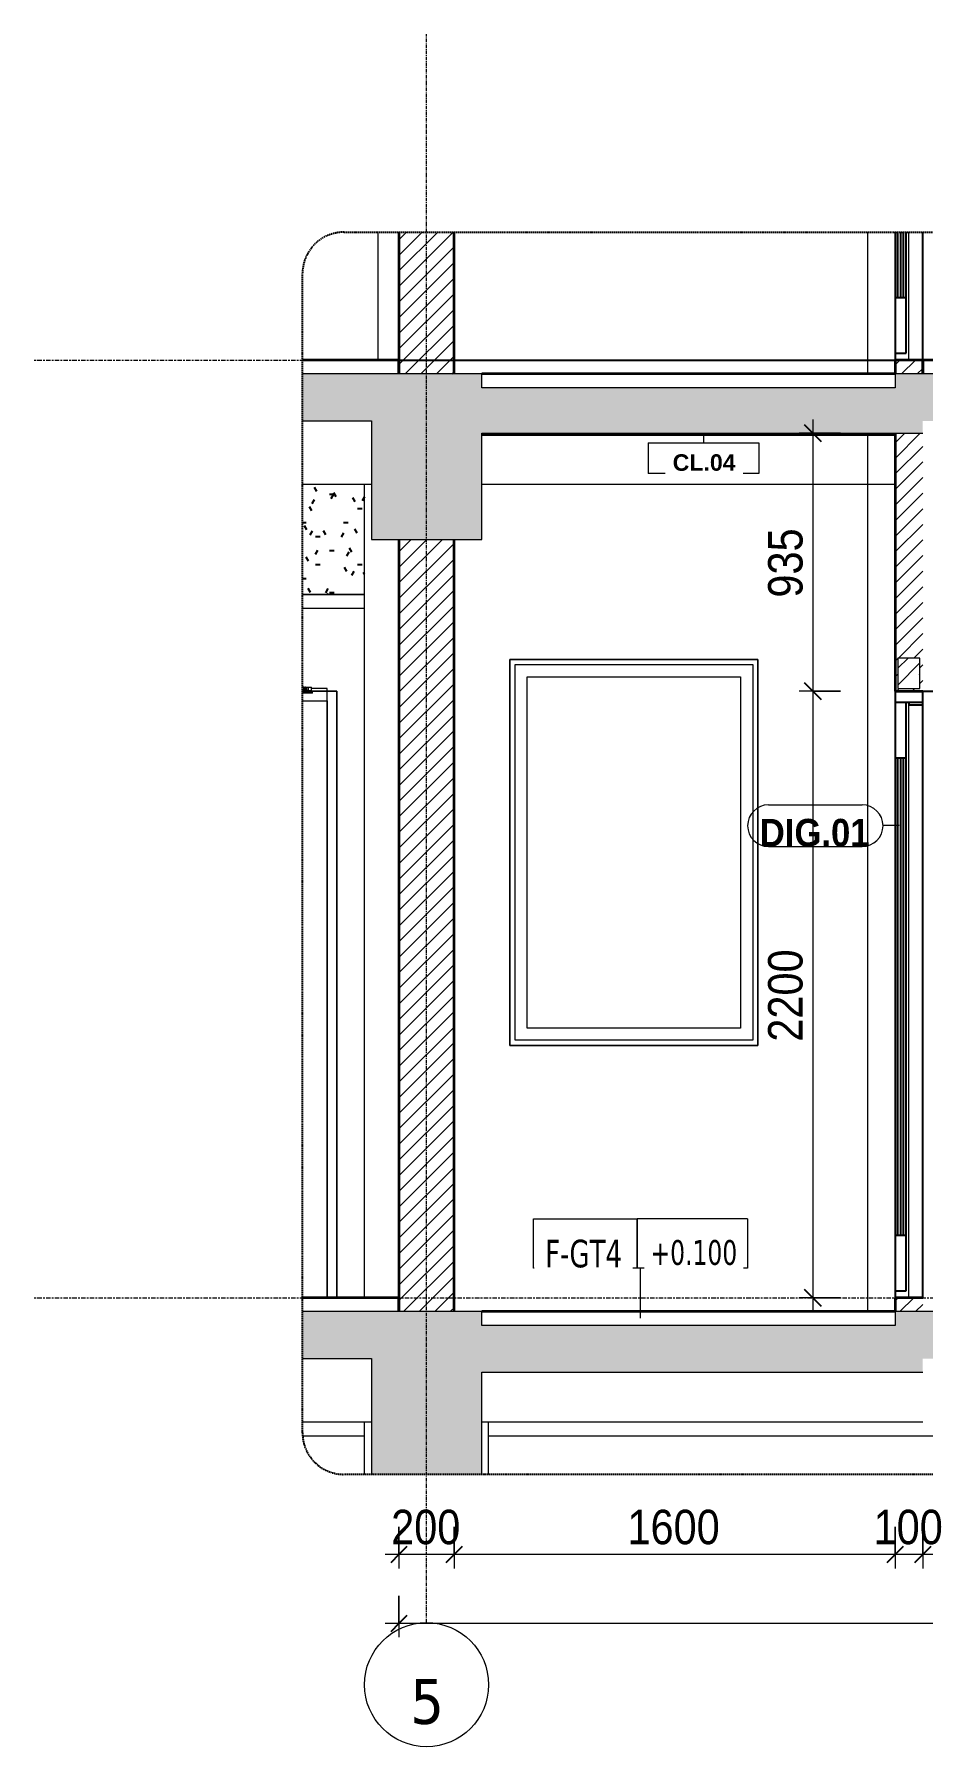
# Model space of a CAD drawing. Header units: millimetres. Extents: x 50254 to 245170, y 481 to 78637.
# Drawn here: x 118203 to 121426, y 572 to 6782 of the extents above; entities that cross this region are included whole.
import ezdxf

# ---------------------------------------------------------------- set-up
doc = ezdxf.new("R2010")
doc.units = ezdxf.units.MM
for name, pattern in [('Centre', [31.75, 6.35, -4.7625, 15.875, -4.7625]), ('Grid Line', [22.225, 12.7, -3.175, 3.175, -3.175]), ('Hidden', [7.14375, 4.7625, -2.38125]), ('IMPORT-CENTER _2_', [40.64, 25.4, -5.08, 5.08, -5.08])]:
    doc.linetypes.add(name, pattern=pattern)
for name, color, linetype, lineweight in [('0-4', 90, 'Continuous', 5), ('A-ANNO-DIMS', 211, 'Continuous', 9), ('A-ANNO-DIMS-50', 211, 'Continuous', 9), ('A-CLNG', 13, 'Continuous', 18), ('A-CLNG-1', 250, 'Continuous', 35), ('A-CLNG-2', 7, 'Continuous', 18), ('A-CLNG-IDEN', 151, 'Continuous', 9), ('A-CLNG-PATT-4', 31, 'Continuous', 25), ('A-DETL-GENF', 92, 'Continuous', 18), ('A-DETL-GENF-4', 92, 'Hidden', 25), ('A-DETL-GENF-5', 9, 'Continuous', 18), ('A-DETL-THIN', 151, 'Continuous', 18), ('A-DOOR', 31, 'Continuous', 18), ('A-DOOR-1', 7, 'Continuous', 18), ('A-DOOR-3', 50, 'Continuous', 25), ('A-DOOR-FRAM-1', 31, 'Continuous', 18), ('A-DOOR-IDEN', 31, 'Continuous', 9), ('A-FLOR-FNSH-1', 250, 'Continuous', 35), ('A-FLOR-IDEN', 11, 'Continuous', 9), ('A-FLOR-LEVL-2', 51, 'Centre', 9), ('A-FLOR-PATT-1', 253, 'Continuous', 18), ('A-GLAZ', 151, 'Continuous', 18), ('A-GLAZ-4', 7, 'Continuous', 18), ('A-WALL', 113, 'Continuous', 18), ('A-WALL-4', 250, 'Continuous', 35), ('A-WALL-5', 7, 'Continuous', 18), ('A-WALL-PATT-1', 9, 'Continuous', 18), ('A-WALL-PATT-2', 111, 'Continuous', 18), ('G-IMPT', 8, 'Continuous', 18), ('G-IMPT-4', 8, 'IMPORT-CENTER _2_', 18), ('M-EQPM', 50, 'Continuous', 18), ('M-EQPM-2', 50, 'Continuous', 25), ('S-BEAM-1', 7, 'Continuous', 18), ('S-COLS-8', 7, 'Continuous', 18), ('S-GRID-1', 1, 'Grid Line', 9), ('S-GRID-IDEN', 1, 'Continuous', 9)]:
    doc.layers.add(name, color=color, linetype=linetype, lineweight=lineweight)
doc.styles.add('Arial_B_1', font='arialbd.ttf', dxfattribs={"width": 0.9, "height": 100})
doc.styles.add('Arial_B_3', font='arialbd.ttf', dxfattribs={"height": 60})
doc.styles.add('Tahoma', font='tahoma.ttf', dxfattribs={"width": 0.8, "height": 100})
doc.styles.add('Tahoma_1', font='tahoma.ttf', dxfattribs={"width": 0.8, "height": 90})
doc.styles.add('Tahoma_B', font='tahomabd.ttf', dxfattribs={"height": 162.5})
doc.styles.add('UTM Avo', font='', dxfattribs={"width": 0.9, "height": 125})
doc.styles.get('UTM Avo').set_extended_font_data('UTM Avo')
doc.dimstyles.new('1_Dim_chi_tiet_2_5', dxfattribs={"dimscale": 304.8, "dimtxt": 124.912619, "dimasz": 0.19685, "dimexe": 0.164042, "dimexo": 0.0625, "dimgap": 0.016404, "dimtad": 1, "dimdec": 0, "dimrnd": 5, "dimzin": 0, "dimdsep": 46, "dimtxsty": 'UTM Avo', "dimblk1": 'OBLIQUE', "dimblk2": 'OBLIQUE', "dimsah": 1, "dimcen": 0.09, "dimdle": 0.164042, "dimazin": 0, "dimtfac": 1, "dimtdec": 4, "dimtix": 1, "dimtmove": 0, "dimatfit": 3, "dimfxl": 0.328084, "dimfxlon": 1, "dimtvp": 1, "dimtolj": 1, "dimtzin": 0, "dimarcsym": 2})
pattern_1 = [(50, (58313.93, 15375), (364.368, -31.878), [38.1, -419.1]), (355, (58313.93, 15375), (-70.486, 382.113), [30.48, -335.28]), (100.451, (58344.3, 15372.34), (293.885, 350.233), [32.38, -356.18]), (46.184, (58313.93, 15476.6), (542.158, -84.086), [57.15, -628.65]), (96.636, (58359.1, 15469.6), (474.805, 494.855), [48.57, -534.27]), (351.184, (58313.93, 15476.6), (474.81, 494.85), [45.72, -502.92]), (21, (58364.73, 15451.2), (303.2285, -204.5305), [38.1, -419.1]), (326, (58364.73, 15451.2), (123.604, 368.376), [30.48, -335.28]), (71.451, (58390, 15434.16), (426.834, 163.843), [32.38, -356.18]), (37.5, (58313.93, 15375), (6.1766, 169.1102), [3.353, -327.863, 3.353, -337.007, -336.55]), (37.5, (58313.93, 15375), (6.1766, 169.1102), [-671.576, 3.353, -333.197]), (7.5, (58313.93, 15375), (133.639, 200.3615), [3.353, -190.703, 3.353, -320.243, -128.27]), (7.5, (58313.93, 15375), (133.639, 200.3615), [-517.652, 3.353, -124.917]), (327.5, (58200.65, 15375), (271.1818, -11.4584), [3.353, -123.647, 3.353, -392.887, -525.78]), (327.5, (58200.65, 15375), (271.1818, -11.4584), [-523.24, 3.353, -522.427]), (317.5, (58149.85, 15375), (296.2585, 50.853), [3.353, -161.747, 3.353, -259.791, -373.38]), (317.5, (58149.85, 15375), (296.2585, 50.853), [-428.244, 3.353, -370.027]), (45, (58313.93, 15375), (-125.7236, 125.7236), []), (45, (58313.93, 15565.5), (-125.7236, 125.7236), [])]
pattern_2 = [(45, (58313.932, 15375), (-28.28427, 28.28427), [])]
pattern_3 = [(45, (125187.302, 15375), (-28.28427, 28.28427), [])]
pattern_4 = [(50, (125187.3, 15375), (364.368, -31.878), [38.1, -419.1]), (355, (125187.3, 15375), (-70.486, 382.113), [30.48, -335.28]), (100.451, (125217.67, 15372.34), (293.885, 350.233), [32.38, -356.18]), (46.184, (125187.3, 15476.6), (542.158, -84.086), [57.15, -628.65]), (96.636, (125232.5, 15469.6), (474.805, 494.855), [48.57, -534.27]), (351.184, (125187.3, 15476.6), (474.81, 494.85), [45.72, -502.92]), (21, (125238.1, 15451.2), (303.2285, -204.5305), [38.1, -419.1]), (326, (125238.1, 15451.2), (123.604, 368.376), [30.48, -335.28]), (71.451, (125263.37, 15434.16), (426.834, 163.843), [32.38, -356.18]), (37.5, (125187.3, 15375), (6.1766, 169.1102), [3.353, -327.863, 3.353, -337.007, -336.55]), (37.5, (125187.3, 15375), (6.1766, 169.1102), [-671.576, 3.353, -333.197]), (7.5, (125187.3, 15375), (133.6389, 200.3615), [3.353, -190.703, 3.353, -320.243, -128.27]), (7.5, (125187.3, 15375), (133.6389, 200.3615), [-517.652, 3.353, -124.917]), (327.5, (125074.02, 15375), (271.1818, -11.4584), [3.353, -123.647, 3.353, -392.887, -525.78]), (327.5, (125074.02, 15375), (271.1818, -11.4584), [-523.24, 3.353, -522.427]), (317.5, (125023.22, 15375), (296.2585, 50.853), [3.353, -161.747, 3.353, -259.791, -373.38]), (317.5, (125023.22, 15375), (296.2585, 50.853), [-428.244, 3.353, -370.027]), (45, (125187.3, 15375), (-125.7236, 125.7236), []), (45, (125187.3, 15565.5), (-125.7236, 125.7236), [])]

# ---------------------------------------------------------------- blocks, each defined once
blk = doc.blocks.new('NCV_TKTC_KET CAU_rvt-6-TKCS_CĂN HỘ LOẠI 1 - MẶT CẮT 5')
at = {"layer": 'A-FLOR-PATT-1'}
h = blk.add_hatch(dxfattribs=at)
h.set_pattern_fill('FP_13', color=256, style=0, pattern_type=2)
h.set_pattern_definition(pattern_1)
h.paths.add_polyline_path([(52952.6, 5330), (54452.6, 5330), (54452.6, 5335), (52952.6, 5335)])
h = blk.add_hatch(dxfattribs=at)
h.set_pattern_fill('FP_13', color=256, style=0, pattern_type=2)
h.set_pattern_definition(pattern_1)
h.paths.add_polyline_path([(52952.6, 5330), (54452.6, 5330), (54452.6, 5335), (52952.6, 5335)])
at = {"layer": 'A-FLOR-FNSH-1'}
for p, q in [((52952.6, 5330), (54452.6, 5330)), ((54452.6, 5330), (54452.6, 5335))]:
    blk.add_line(p, q, dxfattribs=at)
at = {"layer": 'S-BEAM-1'}
for p, q in [((52302.6, 5150), (52552.6, 5150)), ((52952.6, 5150), (54452.6, 5150)), ((52302.6, 1750), (52552.6, 1750)), ((52952.6, 1750), (54552.6, 1750)), ((52304, 1700), (52527.6, 1700)), ((52977.6, 1700), (55852.6, 1700))]:
    blk.add_line(p, q, dxfattribs=at)
at = {"layer": 'S-COLS-8'}
for p, q in [((52577.6, 5600), (52577.6, 6064.1)), ((52527.6, 2200), (52527.6, 5150)), ((52527.6, 1560), (52527.6, 1750)), ((52977.6, 1560), (52977.6, 1750))]:
    blk.add_line(p, q, dxfattribs=at)
blk = doc.blocks.new('DOOR_CW_01 CANH MO-PANEL KINH - DIG_01-900x2200-CỬA NHÔM KÍNH-901215-TKCS_CĂN HỘ LOẠI 1 - MẶT CẮT 5')
at = {"layer": 'A-DOOR-1'}
for p, q in [((54452.6, 6064.1), (54452.6, 5600)), ((54502.6, 5600), (54502.6, 6064.1)), ((54552.6, 6064.1), (54552.6, 5600))]:
    blk.add_line(p, q, dxfattribs=at)
at = {"layer": 'A-DOOR-3'}
for p, q in [((54452.6, 6064.1), (54452.6, 5600)), ((54452.6, 6064.1), (54452.6, 5600)), ((54462.6, 5826), (54462.6, 6064.1)), ((54472.6, 5826), (54472.6, 6064.1)), ((54482.6, 5826), (54482.6, 6064.1)), ((54492.6, 5626), (54492.6, 6064.1)), ((54552.6, 5600), (54552.6, 6064.1)), ((54552.6, 5600), (54552.6, 6064.1)), ((54492.6, 5826), (54452.6, 5826)), ((54452.6, 5626), (54492.6, 5626))]:
    blk.add_line(p, q, dxfattribs=at)
blk = doc.blocks.new('NCV_TKTC_TANG 2_rvt-4-TKCS_CĂN HỘ LOẠI 1 - MẶT CẮT 5')
at = {"layer": 'A-WALL-PATT-1'}
h = blk.add_hatch(dxfattribs=at)
h.set_pattern_fill('FP_12', color=256, style=0, pattern_type=2)
h.set_pattern_definition(pattern_2)
h.paths.add_polyline_path([(54502.6, 5550), (54552.6, 5550), (54552.6, 5600), (54452.6, 5600), (54452.6, 5550)])
at = {"layer": 'A-FLOR-FNSH-1'}
for p, q in [((52652.6, 5600), (52302.6, 5600)), ((52652.6, 5550), (52652.6, 5600)), ((60852.6, 5600), (54552.6, 5600)), ((54552.6, 5600), (54552.6, 5550)), ((54452.6, 5550), (52952.6, 5550))]:
    blk.add_line(p, q, dxfattribs=at)
at = {"layer": 'A-WALL-4'}
for p, q in [((54552.6, 5600), (54452.6, 5600)), ((54452.6, 5600), (54452.6, 5550)), ((54552.6, 5550), (54552.6, 5600))]:
    blk.add_line(p, q, dxfattribs=at)
at = {"layer": 'S-COLS-8'}
blk.add_line((54352.6, 6064.1), (54352.6, 5550), dxfattribs=at)
at = {"layer": 'A-DOOR'}
blk.add_blockref('DOOR_CW_01 CANH MO-PANEL KINH - DIG_01-900x2200-CỬA NHÔM KÍNH-901215-TKCS_CĂN HỘ LOẠI 1 - MẶT CẮT 5', (0, 0), dxfattribs=at)
blk = doc.blocks.new('M_Fixed - 900 x 1400-V118-TKCS_CĂN HỘ LOẠI 1 - MẶT CẮT 5')
at = {"layer": 'A-GLAZ-4'}
for p, q in [((53954.6, 4515), (53054.6, 4515)), ((53054.6, 4515), (53054.6, 3115)), ((53073.6, 3134), (53073.6, 4496)), ((53073.6, 4496), (53935.6, 4496)), ((53935.6, 4496), (53935.6, 3134)), ((53954.6, 3115), (53954.6, 4515)), ((53117.6, 3178), (53117.6, 4452)), ((53117.6, 4452), (53891.6, 4452)), ((53891.6, 4452), (53891.6, 3178)), ((53891.6, 3178), (53117.6, 3178)), ((53054.6, 3115), (53954.6, 3115)), ((53935.6, 3134), (53073.6, 3134))]:
    blk.add_line(p, q, dxfattribs=at)
blk = doc.blocks.new('CL_01-VÁCH DỰNG THẠCH CAO CĂN HỘ LOẠI 1-1A1 - CL_01-VÁCH DỰNG THẠCH CAO CĂN HỘ LOẠI 1-1-818721-TKCS_CĂN HỘ LOẠI 1 - MẶT CẮT 5')
at = {"layer": 'A-CLNG-PATT-4'}
h = blk.add_hatch(dxfattribs=at)
h.set_pattern_fill('FP_14', color=256, style=0, pattern_type=2)
h.set_pattern_definition([(0, (58313.93, 15375), (203.2, 50.8), [16.764, -135.636, 16.764, -135.636, -812.8]), (0, (58313.93, 15375), (203.2, 50.8), [-304.8, 16.764, -288.036, 16.764, -135.636, -355.6]), (0, (58313.93, 15375), (203.2, 50.8), [-762, 16.764, -84.836, 16.764, -237.236]), (120, (58390.13, 15400.4), (-145.5941, 150.57636), [16.764, -135.636, 16.764, -135.636, -812.8]), (120, (58390.13, 15400.4), (-145.5941, 150.57636), [-304.8, 16.764, -288.036, 16.764, -135.636, -355.6]), (120, (58390.13, 15400.4), (-145.5941, 150.57636), [-762, 16.764, -84.836, 16.764, -237.236]), (240, (58415.53, 15502), (-57.6059, -201.37636), [16.764, -135.636, 16.764, -135.636, -812.8]), (240, (58415.53, 15502), (-57.6059, -201.37636), [-304.8, 16.764, -288.036, 16.764, -135.636, -355.6]), (240, (58415.53, 15502), (-57.6059, -201.37636), [-762, 16.764, -84.836, 16.764, -237.236])])
h.paths.add_polyline_path([(52509.1, 4750), (52527.6, 4750), (52527.6, 5150), (52302.6, 5150), (52302.6, 4750)])
at = {"layer": 'A-CLNG-2'}
blk.add_line((52527.6, 4750), (52302.6, 4750), dxfattribs=at)
blk = doc.blocks.new('DOOR_CW_01 CANH MO-PANEL KINH - DIG_01-900x2200-CỬA NHÔM KÍNH-400860-TKCS_CĂN HỘ LOẠI 1 - MẶT CẮT 5')
at = {"layer": 'A-DOOR-1'}
for p, q in [((54452.564287, 4360), (54452.564287, 2200)), ((54502.564287, 2200), (54502.564287, 4350)), ((54552.564287, 4350), (54552.564287, 2200))]:
    blk.add_line(p, q, dxfattribs=at)
at = {"layer": 'A-DOOR-3'}
for p, q in [((54452.564287, 4400), (54452.564287, 2200)), ((54452.564287, 4400), (54672.564287, 4400)), ((54452.564287, 4400), (54452.564287, 2200)), ((54552.564287, 4400), (54452.564287, 4400)), ((54452.564287, 4400), (54452.564287, 4360)), ((54452.564287, 4360), (54552.564287, 4360)), ((54452.564287, 4360), (54492.564287, 4360)), ((54452.564287, 4360), (54502.564287, 4360)), ((54492.564287, 2226), (54492.564287, 4360)), ((54502.564287, 4360), (54502.564287, 4350)), ((54502.564287, 4350), (54552.564287, 4350)), ((54552.564287, 2200), (54552.564287, 4400)), ((54552.564287, 2200), (54552.564287, 4400)), ((54552.564287, 4350), (54552.564287, 4400)), ((54452.564287, 4158), (54492.564287, 4158)), ((54462.564287, 2426), (54462.564287, 4158)), ((54472.564287, 2426), (54472.564287, 4158)), ((54482.564287, 2426), (54482.564287, 4158)), ((54492.564287, 2426), (54452.564287, 2426)), ((54452.564287, 2226), (54492.564287, 2226))]:
    blk.add_line(p, q, dxfattribs=at)
blk = doc.blocks.new('NCV_TKTC_TANG 1_rvt-4-TKCS_CĂN HỘ LOẠI 1 - MẶT CẮT 5')
at = {"layer": 'A-WALL-PATT-1'}
h = blk.add_hatch(dxfattribs=at)
h.set_pattern_fill('FP_12', color=256, style=0, pattern_type=2)
h.set_pattern_definition(pattern_2)
h.paths.add_polyline_path([(54502.6, 2150), (54552.6, 2150), (54552.6, 2200), (54452.6, 2200), (54452.6, 2150)])
h.paths.add_polyline_path([(54462.6, 4400), (54552.6, 4400), (54552.6, 5335), (54452.6, 5335), (54452.6, 4400)])
h.paths.add_polyline_path([(54542.6, 4410), (54462.6, 4410), (54462.6, 4520), (54542.6, 4520), (54542.6, 4439.9)])
at = {"layer": 'A-CLNG-1'}
for p, q in [((52952.6, 5330), (54452.6, 5330)), ((54452.6, 5330), (54452.6, 5335))]:
    blk.add_line(p, q, dxfattribs=at)
at = {"layer": 'A-CLNG-2'}
for p, q in [((52302.6, 4750), (52527.6, 4750)), ((52527.6, 4700), (52302.6, 4700))]:
    blk.add_line(p, q, dxfattribs=at)
at = {"layer": 'A-FLOR-FNSH-1'}
for p, q in [((52652.6, 2200), (52302.6, 2200)), ((52652.6, 2150), (52652.6, 2200)), ((54452.6, 2150), (52952.6, 2150))]:
    blk.add_line(p, q, dxfattribs=at)
at = {"layer": 'A-WALL-4'}
for p, q in [((54452.6, 5335), (54452.6, 4400)), ((54452.6, 4400), (54552.6, 4400)), ((54552.6, 2200), (54452.6, 2200)), ((54452.6, 2200), (54452.6, 2150))]:
    blk.add_line(p, q, dxfattribs=at)
at = {"layer": 'A-WALL-5'}
for p, q in [((53054.6, 3115), (53054.6, 4515)), ((53054.6, 4515), (53954.6, 4515)), ((53954.6, 4515), (53954.6, 3115)), ((53954.6, 3115), (53054.6, 3115))]:
    blk.add_line(p, q, dxfattribs=at)
at = {"layer": 'S-COLS-8'}
blk.add_line((54352.6, 5330), (54352.6, 2150), dxfattribs=at)
at = {"layer": 'A-CLNG'}
blk.add_blockref('CL_01-VÁCH DỰNG THẠCH CAO CĂN HỘ LOẠI 1-1A1 - CL_01-VÁCH DỰNG THẠCH CAO CĂN HỘ LOẠI 1-1-818721-TKCS_CĂN HỘ LOẠI 1 - MẶT CẮT 5', (0, 0), dxfattribs=at)
at = {"layer": 'A-DOOR'}
blk.add_blockref('DOOR_CW_01 CANH MO-PANEL KINH - DIG_01-900x2200-CỬA NHÔM KÍNH-400860-TKCS_CĂN HỘ LOẠI 1 - MẶT CẮT 5', (0, 0), dxfattribs=at)
at = {"layer": 'A-GLAZ'}
blk.add_blockref('M_Fixed - 900 x 1400-V118-TKCS_CĂN HỘ LOẠI 1 - MẶT CẮT 5', (0, 0), dxfattribs=at)
blk = doc.blocks.new('FD_05 - FD_05-1000x2200mm-V115-TKCS_CĂN HỘ LOẠI 1 - MẶT CẮT 5')
at = {"layer": 'A-DOOR'}
for p, q in [((52307.8, 4414.5), (52302.6, 4414.5)), ((52308.6, 4414), (52315.5, 4414)), ((52308.6, 4414), (52308.6, 4401)), ((52308.6, 4401.4), (52308.6, 4413.6)), ((52308.6, 4413.6), (52308.6, 4401.4)), ((52315.5, 4414), (52322.6, 4414)), ((52322.6, 4414), (52334.7, 4414)), ((52322.6, 4414), (52322.6, 4401)), ((52334.7, 4401), (52334.7, 4414)), ((52392.6, 4410), (52334.7, 4410)), ((52392.6, 2200), (52392.6, 4410)), ((52302.6, 4400.5), (52307.8, 4400.5)), ((52302.6, 4398), (52334.2, 4398)), ((52334.2, 4392), (52302.6, 4392)), ((52315.5, 4401), (52308.6, 4401)), ((52322.6, 4401), (52315.5, 4401)), ((52321.2, 4401), (52321.2, 4398)), ((52334.7, 4401), (52322.6, 4401)), ((52332.2, 4398), (52332.2, 4401)), ((52334.2, 4398), (52338.7, 4398)), ((52334.2, 4398), (52334.2, 4392)), ((52338.7, 4392), (52334.2, 4392)), ((52338.7, 4392), (52338.7, 4398))]:
    blk.add_line(p, q, dxfattribs=at)
for centre, major_axis, ratio, start_param, end_param in [((52307.8, 4407.5), (0, 7), 0.259156, 5.776005, 6.283185), ((52316.8, 4407.5), (0, 6.79), 0.965835, 0.291061, 1.570796), ((52317.3, 4407.5), (0, 6.79), 0.965835, 0.291061, 1.570796), ((52316.7, 4407.5), (0, 2.5), 0.965835, 4.712389, 7.853982), ((52313.8, 4407.5), (0, 2.5), 0.965835, 4.712389, 5.497787), ((52314.3, 4407.5), (0, 2.5), 0.965835, 4.712389, 5.759587), ((52314.4, 4407.5), (0, 2.5), 0.965835, 4.712389, 5.759587), ((52316.2, 4407.5), (0, 2.5), 0.965835, 4.712389, 6.021386), ((52316.1, 4407.5), (0, 2.5), 0.965835, 4.712389, 6.021386), ((52307.8, 4407.5), (0, 7), 0.259156, 3.141593, 3.648773), ((52316.8, 4407.5), (0, 6.79), 0.965835, 1.570796, 2.850532), ((52317.3, 4407.5), (0, 6.79), 0.965835, 1.570796, 2.850532), ((52316.7, 4407.5), (0, 2.5), 0.965835, 1.570796, 4.712389), ((52313.8, 4407.5), (0, 2.5), 0.965835, 3.926991, 4.712389), ((52314.3, 4407.5), (0, 2.5), 0.965835, 3.665191, 4.712389), ((52314.4, 4407.5), (0, 2.5), 0.965835, 3.665191, 4.712389), ((52316.2, 4407.5), (0, 2.5), 0.965835, 3.403392, 4.712389), ((52316.1, 4407.5), (0, 2.5), 0.965835, 3.403392, 4.712389)]:
    blk.add_ellipse(centre, major_axis=major_axis, ratio=ratio, start_param=start_param, end_param=end_param, dxfattribs=at)
for points, knots in [([(52307.5, 4407.5), (52307.5, 4407.8), (52307.6, 4408.2), (52307.6, 4408.7), (52307.6, 4409), (52307.7, 4409.4), (52307.8, 4409.8), (52307.8, 4410), (52307.9, 4410.3), (52307.9, 4410.4), (52308, 4410.6), (52308, 4410.8), (52308.1, 4411.1), (52308.2, 4411.3), (52308.2, 4411.5), (52308.3, 4411.7), (52308.3, 4411.8), (52308.4, 4412), (52308.4, 4412.3), (52308.5, 4412.5), (52308.6, 4412.8), (52308.6, 4413.2), (52308.6, 4413.5), (52308.6, 4413.6)], [0, 0, 0, 0, 0.1, 0.15, 0.2, 0.25, 0.3, 0.35, 0.375, 0.4, 0.425, 0.45, 0.5, 0.55, 0.575, 0.6, 0.625, 0.65, 0.7, 0.75, 0.8, 0.9, 1, 1, 1, 1]), ([(52308.6, 4401.4), (52308.6, 4401.5), (52308.6, 4401.8), (52308.6, 4402.2), (52308.5, 4402.5), (52308.4, 4402.7), (52308.4, 4403), (52308.3, 4403.2), (52308.3, 4403.3), (52308.2, 4403.5), (52308.2, 4403.7), (52308.1, 4403.9), (52308, 4404.2), (52308, 4404.4), (52307.9, 4404.6), (52307.9, 4404.7), (52307.8, 4405), (52307.8, 4405.2), (52307.7, 4405.6), (52307.6, 4406), (52307.6, 4406.3), (52307.6, 4406.8), (52307.5, 4407.2), (52307.5, 4407.5)], [0, 0, 0, 0, 0.1, 0.2, 0.25, 0.3, 0.35, 0.375, 0.4, 0.425, 0.45, 0.5, 0.55, 0.575, 0.6, 0.625, 0.65, 0.7, 0.75, 0.8, 0.85, 0.9, 1, 1, 1, 1])]:
    blk.add_open_spline(points, degree=3, knots=knots, dxfattribs=at)
at = {"layer": 'A-DOOR-FRAM-1'}
for p, q in [((52321.7, 4400), (52302.6, 4400)), ((52302.6, 4365), (52392.6, 4365)), ((52427.6, 4400), (52332.2, 4400)), ((52392.6, 4365), (52392.6, 2200)), ((52427.6, 2200), (52427.6, 4400))]:
    blk.add_line(p, q, dxfattribs=at)
blk = doc.blocks.new('TKTC_XREF_251221_MB TANG 2-7 - TKTC_XREF_260130_MB TANG 2-5_dwg_THU NUOC - THU NUOC-444531-TKCS_MB TẦNG 1-4746804-TKCS_CĂN HỘ LOẠI 1 - MẶT CẮT 5')
at = {"layer": 'G-IMPT'}
for p, q in [((53954.2, 5600), (53804.2, 5600)), ((53804.2, 5600), (53954.2, 5600)), ((53929.2, 5600), (53829.2, 5600)), ((53829.2, 5600), (53929.2, 5600)), ((53924.2, 5600), (53834.2, 5600)), ((53834.2, 5600), (53924.2, 5600)), ((53834.2, 5600), (53924.2, 5600)), ((53924.2, 5600), (53834.2, 5600)), ((53847.1, 5600), (53847.1, 5600)), ((53847.1, 5600), (53847.1, 5600)), ((53847.1, 5600), (53847.1, 5600)), ((53847.1, 5600), (53871.2, 5600)), ((53871.2, 5600), (53847.1, 5600)), ((53911.3, 5600), (53847.1, 5600)), ((53847.1, 5600), (53911.3, 5600)), ((53911.3, 5600), (53847.1, 5600)), ((53847.1, 5600), (53911.3, 5600)), ((53859.4, 5600), (53859.4, 5600)), ((53859.4, 5600), (53859.4, 5600)), ((53898.9, 5600), (53859.4, 5600)), ((53859.4, 5600), (53898.9, 5600)), ((53898.9, 5600), (53859.4, 5600)), ((53859.4, 5600), (53898.9, 5600)), ((53869.4, 5600), (53869.4, 5600)), ((53869.4, 5600), (53869.4, 5600)), ((53889, 5600), (53869.4, 5600)), ((53869.4, 5600), (53889, 5600)), ((53889, 5600), (53869.4, 5600)), ((53869.4, 5600), (53889, 5600)), ((53911.3, 5600), (53887.2, 5600)), ((53887.2, 5600), (53911.3, 5600)), ((53889, 5600), (53889, 5600)), ((53889, 5600), (53889, 5600)), ((53898.9, 5600), (53898.9, 5600)), ((53898.9, 5600), (53898.9, 5600)), ((53911.3, 5600), (53911.3, 5600)), ((53911.3, 5600), (53911.3, 5600)), ((53911.3, 5600), (53911.3, 5600))]:
    blk.add_line(p, q, dxfattribs=at)
blk = doc.blocks.new('TKTC_XREF_251221_MB TANG 2-7 - TKTC_XREF_260130_MB TANG 2-5_dwg_$cc-4746806-TKCS_CĂN HỘ LOẠI 1 - MẶT CẮT 5')
at = {"layer": 'G-IMPT-4'}
for p, q in [((53005.9, 5600), (52884.8, 5600)), ((52945, 5600), (52945.7, 5600))]:
    blk.add_line(p, q, dxfattribs=at)
at = {"layer": 'M-EQPM'}
for p, q in [((52900.3, 5600), (52900.3, 5600)), ((52945.3, 5600), (52945.1, 5600)), ((52945.1, 5600), (52945.6, 5600)), ((52945.6, 5600), (52945.3, 5600))]:
    blk.add_line(p, q, dxfattribs=at)
blk = doc.blocks.new('TKTC_XREF_251221_MB TANG 2-7 - TKTC_XREF_260130_MB TANG 2-5_dwg_CUM U_DN100-4746796-TKCS_CĂN HỘ LOẠI 1 - MẶT CẮT 5')
at = {"layer": 'G-IMPT'}
for p, q in [((52881.3, 5600), (52882.1, 5600)), ((52882.1, 5600), (52881.3, 5600)), ((52881.3, 5600), (52881.3, 5600)), ((52881.4, 5600), (52882.2, 5600)), ((52882.2, 5600), (52881.4, 5600)), ((52881.4, 5600), (52881.4, 5600)), ((52883.3, 5600), (52883.3, 5600)), ((52883.4, 5600), (52883.4, 5600)), ((52884.8, 5600), (52884.8, 5600)), ((52884.9, 5600), (52884.9, 5600)), ((52886.4, 5600), (52886.4, 5600)), ((52886.5, 5600), (52886.5, 5600)), ((52887.1, 5600), (52887.1, 5600)), ((52887.1, 5600), (52887.1, 5600)), ((52887.1, 5600), (52887.1, 5600)), ((52890.9, 5600), (52887.1, 5600)), ((52890.9, 5600), (52887.1, 5600)), ((52887.2, 5600), (52887.2, 5600)), ((52887.2, 5600), (52887.3, 5600)), ((52891, 5600), (52887.2, 5600)), ((52887.3, 5600), (52887.3, 5600)), ((52891, 5600), (52887.3, 5600)), ((52892.4, 5600), (52943.7, 5600)), ((52892.6, 5600), (52943.9, 5600)), ((52943.9, 5600), (52943.7, 5600)), ((52943.9, 5600), (52943.7, 5600)), ((52943.9, 5600), (52943.8, 5600))]:
    blk.add_line(p, q, dxfattribs=at)
at = {"layer": 'G-IMPT', "flags": 128}
for points in [[(52886.4, 5600), (52882.1, 5600), (52882.1, 5600), (52886.4, 5600)], [(52886.5, 5600), (52882.2, 5600), (52882.2, 5600), (52886.5, 5600)], [(52887.1, 5600), (52890.9, 5600), (52890.9, 5600), (52887.1, 5600)], [(52887.3, 5600), (52891, 5600), (52891, 5600), (52887.2, 5600)], [(52890.9, 5600), (52890.9, 5600), (52892.4, 5600), (52892.4, 5600), (52890.9, 5600), (52890.9, 5600)], [(52891, 5600), (52891, 5600), (52892.5, 5600), (52892.6, 5600), (52891, 5600), (52891, 5600)], [(52892.4, 5600), (52943.7, 5600), (52943.8, 5600)], [(52892.6, 5600), (52943.9, 5600), (52943.9, 5600)]]:
    blk.add_lwpolyline(points, dxfattribs=at)
blk = doc.blocks.new('TKTC_XREF_251221_MB TANG 2-7 - TKTC_XREF_251221_MB TANG 2-7-2039446-TKCS_CĂN HỘ LOẠI 1 - MẶT CẮT 5')
at = {"layer": 'M-EQPM'}
for p, q in [((52852.6, 5600), (52892.4, 5600)), ((52892.4, 5600), (52852.6, 5600)), ((52892.6, 5600), (53012.4, 5600)), ((53012.4, 5600), (52892.6, 5600))]:
    blk.add_line(p, q, dxfattribs=at)
at = {"layer": 'M-EQPM-2'}
for p, q in [((52302.6, 5600), (52927.6, 5600)), ((52927.6, 5600), (57652.6, 5600))]:
    blk.add_line(p, q, dxfattribs=at)
for name in ['TKTC_XREF_251221_MB TANG 2-7 - TKTC_XREF_260130_MB TANG 2-5_dwg_CUM U_DN100-4746796-TKCS_CĂN HỘ LOẠI 1 - MẶT CẮT 5', 'TKTC_XREF_251221_MB TANG 2-7 - TKTC_XREF_260130_MB TANG 2-5_dwg_$cc-4746806-TKCS_CĂN HỘ LOẠI 1 - MẶT CẮT 5', 'TKTC_XREF_251221_MB TANG 2-7 - TKTC_XREF_260130_MB TANG 2-5_dwg_THU NUOC - THU NUOC-444531-TKCS_MB TẦNG 1-4746804-TKCS_CĂN HỘ LOẠI 1 - MẶT CẮT 5']:
    blk.add_blockref(name, (0, 0))
blk = doc.blocks.new('BORDER VIEW - BORDER VIEW-3679403-TKCS_CĂN HỘ LOẠI 1 - MẶT CẮT 5')
at = {"layer": 'A-DETL-GENF-4'}
for p, q in [((52452.6, 6064.1), (61219.2, 6064.1)), ((52302.6, 1710), (52302.6, 5914.1)), ((61219.2, 1560), (52452.6, 1560))]:
    blk.add_line(p, q, dxfattribs=at)
for centre, start, end in [((52452.6, 5914.1), 90, 180), ((52452.6, 1710), 180, 270)]:
    blk.add_arc(centre, 150, start, end, dxfattribs=at)
blk = doc.blocks.new('Grid - M_Grid Head - Circle-353313-TKCS_CĂN HỘ LOẠI 1 - MẶT CẮT 5')
at = {"layer": 'S-GRID-IDEN'}
blk.add_circle((52752.6, 797.3), 225, dxfattribs=at)
blk = doc.blocks.new('DIMBLOCK74-TKCS_CĂN HỘ LOẠI 1 - MẶT CẮT 5')
at = {"layer": 'A-ANNO-DIMS-50', "lineweight": 25}
for p, q in [((121027.2, 5335), (120997.2, 5365)), ((121027.2, 5335), (121057.2, 5305)), ((121027.2, 4400), (120997.2, 4430)), ((121027.2, 4400), (121057.2, 4370))]:
    blk.add_line(p, q, dxfattribs=at)
at = {"layer": 'A-ANNO-DIMS-50'}
for p, q in [((121027.2, 5385), (121027.2, 4400)), ((121127.2, 5335), (120977.2, 5335)), ((121027.2, 5335), (121127.2, 5335)), ((121127.2, 4400), (120977.2, 4400)), ((121027.2, 4400), (121127.2, 4400))]:
    blk.add_line(p, q, dxfattribs=at)
at = {"layer": 'A-ANNO-DIMS-50', "color": 0, "insert": (120864.9, 4739.1), "char_height": 125, "width": 308.118, "attachment_point": 1, "rotation": 90, "line_spacing_factor": 1.110334, "style": 'UTM Avo'}
blk.add_mtext('935', dxfattribs=at)
blk = doc.blocks.new('_Oblique')
at = {"color": 0, "linetype": 'ByBlock', "lineweight": -2}
blk.add_line((-0.5, -0.5), (0.5, 0.5), dxfattribs=at)
blk = doc.blocks.new('DIMBLOCK75-TKCS_CĂN HỘ LOẠI 1 - MẶT CẮT 5')
at = {"layer": 'A-ANNO-DIMS-50', "lineweight": 25}
for p, q in [((121027.2, 4400), (120997.2, 4430)), ((121027.2, 4400), (121057.2, 4370)), ((121027.2, 2200), (120997.2, 2230)), ((121027.2, 2200), (121057.2, 2170))]:
    blk.add_line(p, q, dxfattribs=at)
at = {"layer": 'A-ANNO-DIMS-50'}
for p, q in [((121127.2, 4400), (120977.2, 4400)), ((121027.2, 4400), (121027.2, 2150)), ((121027.2, 4400), (121127.2, 4400)), ((121127.2, 2200), (120977.2, 2200)), ((121027.2, 2200), (121127.2, 2200))]:
    blk.add_line(p, q, dxfattribs=at)
at = {"layer": 'A-ANNO-DIMS-50', "color": 0, "insert": (120864.9, 3128.8), "char_height": 125, "width": 410.824, "attachment_point": 1, "rotation": 90, "line_spacing_factor": 1.110334, "style": 'UTM Avo'}
blk.add_mtext('2200', dxfattribs=at)
blk = doc.blocks.new('STN_Door Tag - STN_Door Tag-1788670-TKCS_CĂN HỘ LOẠI 1 - MẶT CẮT 5')
at = {"layer": 'A-DOOR-IDEN'}
for p, q in [((53992.8, 3987.4), (54332.9, 3987.4)), ((53992.8, 3836.4), (54332.9, 3836.4))]:
    blk.add_line(p, q, dxfattribs=at)
for centre, start, end in [((53992.8, 3911.9), 90, 270), ((54332.9, 3911.9), 270, 90)]:
    blk.add_arc(centre, 75.5, start, end, dxfattribs=at)
blk = doc.blocks.new('DIMBLOCK77-TKCS_CĂN HỘ LOẠI 1 - MẶT CẮT 5')
at = {"layer": 'A-ANNO-DIMS-50'}
for p, q in [((121425.9, 1369.2), (121425.9, 1219.2)), ((121425.9, 1269.2), (121425.9, 1369.2)), ((127725.9, 1369.2), (127725.9, 1219.2)), ((127725.9, 1269.2), (127725.9, 1369.2)), ((127725.9, 1269.2), (121425.9, 1269.2))]:
    blk.add_line(p, q, dxfattribs=at)
at = {"layer": 'A-ANNO-DIMS-50', "lineweight": 25}
for p, q in [((121425.9, 1269.2), (121395.9, 1239.2)), ((121425.9, 1269.2), (121455.9, 1299.2)), ((127725.9, 1269.2), (127695.9, 1239.2)), ((127725.9, 1269.2), (127755.9, 1299.2))]:
    blk.add_line(p, q, dxfattribs=at)
at = {"layer": 'A-ANNO-DIMS-50', "color": 0, "insert": (124404.8, 1431.6), "char_height": 125, "width": 410.824, "attachment_point": 1, "line_spacing_factor": 1.110334, "style": 'UTM Avo'}
blk.add_mtext('6300', dxfattribs=at)
blk = doc.blocks.new('DIMBLOCK78-TKCS_CĂN HỘ LOẠI 1 - MẶT CẮT 5')
at = {"layer": 'A-ANNO-DIMS-50'}
for p, q in [((121325.9, 1369.2), (121325.9, 1219.2)), ((121325.9, 1269.2), (121325.9, 1369.2)), ((121425.9, 1369.2), (121425.9, 1219.2)), ((121425.9, 1269.2), (121425.9, 1369.2)), ((121425.9, 1269.2), (121325.9, 1269.2))]:
    blk.add_line(p, q, dxfattribs=at)
at = {"layer": 'A-ANNO-DIMS-50', "lineweight": 25}
for p, q in [((121325.9, 1269.2), (121295.9, 1239.2)), ((121325.9, 1269.2), (121355.9, 1299.2)), ((121425.9, 1269.2), (121395.9, 1239.2)), ((121425.9, 1269.2), (121455.9, 1299.2))]:
    blk.add_line(p, q, dxfattribs=at)
at = {"layer": 'A-ANNO-DIMS-50', "color": 0, "insert": (121247.6, 1431.6), "char_height": 125, "width": 308.118, "attachment_point": 1, "line_spacing_factor": 1.110334, "style": 'UTM Avo'}
blk.add_mtext('100', dxfattribs=at)
blk = doc.blocks.new('DIMBLOCK79-TKCS_CĂN HỘ LOẠI 1 - MẶT CẮT 5')
at = {"layer": 'A-ANNO-DIMS-50'}
for p, q in [((119725.9, 1369.2), (119725.9, 1219.2)), ((119725.9, 1269.2), (119725.9, 1369.2)), ((121325.9, 1369.2), (121325.9, 1219.2)), ((121325.9, 1269.2), (121325.9, 1369.2)), ((121325.9, 1269.2), (119725.9, 1269.2))]:
    blk.add_line(p, q, dxfattribs=at)
at = {"layer": 'A-ANNO-DIMS-50', "lineweight": 25}
for p, q in [((119725.9, 1269.2), (119695.9, 1239.2)), ((119725.9, 1269.2), (119755.9, 1299.2)), ((121325.9, 1269.2), (121295.9, 1239.2)), ((121325.9, 1269.2), (121355.9, 1299.2))]:
    blk.add_line(p, q, dxfattribs=at)
at = {"layer": 'A-ANNO-DIMS-50', "color": 0, "insert": (120354.8, 1431.6), "char_height": 125, "width": 410.824, "attachment_point": 1, "line_spacing_factor": 1.110334, "style": 'UTM Avo'}
blk.add_mtext('1600', dxfattribs=at)
blk = doc.blocks.new('DIMBLOCK80-TKCS_CĂN HỘ LOẠI 1 - MẶT CẮT 5')
at = {"layer": 'A-ANNO-DIMS-50'}
for p, q in [((119525.9, 1369.2), (119525.9, 1219.2)), ((119525.9, 1269.2), (119525.9, 1369.2)), ((119725.9, 1369.2), (119725.9, 1219.2)), ((119725.9, 1269.2), (119725.9, 1369.2)), ((119725.9, 1269.2), (119475.9, 1269.2))]:
    blk.add_line(p, q, dxfattribs=at)
at = {"layer": 'A-ANNO-DIMS-50', "lineweight": 25}
for p, q in [((119525.9, 1269.2), (119495.9, 1239.2)), ((119525.9, 1269.2), (119555.9, 1299.2)), ((119725.9, 1269.2), (119695.9, 1239.2)), ((119725.9, 1269.2), (119755.9, 1299.2))]:
    blk.add_line(p, q, dxfattribs=at)
at = {"layer": 'A-ANNO-DIMS-50', "color": 0, "insert": (119497.6, 1431.6), "char_height": 125, "width": 308.118, "attachment_point": 1, "line_spacing_factor": 1.110334, "style": 'UTM Avo'}
blk.add_mtext('200', dxfattribs=at)
blk = doc.blocks.new('DIMBLOCK81-TKCS_CĂN HỘ LOẠI 1 - MẶT CẮT 5')
at = {"layer": 'A-ANNO-DIMS-50'}
for p, q in [((119525.9, 1119.2), (119525.9, 969.2)), ((119525.9, 1019.2), (119525.9, 1119.2)), ((127925.9, 1119.2), (127925.9, 969.2)), ((127925.9, 1019.2), (127925.9, 1119.2)), ((127975.9, 1019.2), (119475.9, 1019.2))]:
    blk.add_line(p, q, dxfattribs=at)
at = {"layer": 'A-ANNO-DIMS-50', "lineweight": 25}
for p, q in [((119525.9, 1019.2), (119495.9, 989.2)), ((119525.9, 1019.2), (119555.9, 1049.2)), ((127925.9, 1019.2), (127895.9, 989.2)), ((127925.9, 1019.2), (127955.9, 1049.2))]:
    blk.add_line(p, q, dxfattribs=at)
at = {"layer": 'A-ANNO-DIMS-50', "color": 0, "insert": (123554.8, 1181.6), "char_height": 125, "width": 410.824, "attachment_point": 1, "line_spacing_factor": 1.110334, "style": 'UTM Avo'}
blk.add_mtext('8400', dxfattribs=at)
blk = doc.blocks.new('TAG SAN - TTG - TAG FFL-4075299-TKCS_CĂN HỘ LOẠI 1 - MẶT CẮT 5')
at = {"layer": 'A-FLOR-IDEN'}
for p, q in [((57020.9, 2302.4), (57020.9, 2481.2)), ((57020.9, 2481.2), (57396.9, 2481.2)), ((57396.9, 2481.2), (57396.9, 2302.4)), ((57796.9, 2481.2), (57396.9, 2481.2)), ((57396.9, 2302.4), (57396.9, 2481.2)), ((57796.9, 2481.2), (57796.9, 2302.4)), ((57396.9, 2302.4), (57020.9, 2302.4)), ((57796.9, 2302.4), (57396.9, 2302.4))]:
    blk.add_line(p, q, dxfattribs=at)
blk = doc.blocks.new('M_Ceiling Tag w Height - M_Ceiling Tag-4076437-TKCS_CĂN HỘ LOẠI 1 - MẶT CẮT 5')
at = {"layer": 'A-CLNG-IDEN'}
for p, q in [((59419, 5340.5), (59419, 5229.3)), ((59419, 5340.5), (59820.2, 5340.5)), ((59820.2, 5340.5), (59820.2, 5229.3)), ((59820.2, 5229.3), (59419, 5229.3))]:
    blk.add_line(p, q, dxfattribs=at)

msp = doc.modelspace()

# ---------------------------------------------------------------- hatches: boundary and pattern name
at = {"layer": 'A-DETL-GENF-5'}
h = msp.add_hatch(dxfattribs=at)
h.set_pattern_fill('FP_13', color=256, style=0, pattern_type=2)
h.set_pattern_definition(pattern_4)
h.paths.add_polyline_path([(119426, 4950), (119826, 4950), (119826, 5335), (121425.9, 5335), (121425.9, 5380), (124525.8, 5380), (124525.8, 5150), (124726, 5150), (124726, 5385), (127626, 5385), (127626, 4950), (128026, 4950), (128026, 5330), (128242.6, 5330), (128242.6, 5500), (128026, 5500), (128026, 5550), (121325.9, 5550), (121325.9, 5500), (119826, 5500), (119826, 5550), (119176, 5550), (119176, 5380), (119426, 5380), (119426, 5032.5)])
h = msp.add_hatch(dxfattribs=at)
h.set_pattern_fill('FP_13', color=256, style=0, pattern_type=2)
h.set_pattern_definition(pattern_4)
h.paths.add_polyline_path([(121335.9, 4410), (121415.9, 4410), (121415.9, 4520), (121335.9, 4520), (121335.9, 4450.1)])
h = msp.add_hatch(dxfattribs=at)
h.set_pattern_fill('FP_13', color=256, style=0, pattern_type=2)
h.set_pattern_definition(pattern_4)
h.paths.add_polyline_path([(127925.9, 1560), (128026, 1560), (128026, 1930), (128242.6, 1930), (128242.6, 2100), (128026, 2100), (128026, 2150), (121325.9, 2150), (121325.9, 2100), (119826, 2100), (119826, 2150), (119176, 2150), (119176, 1980), (119426, 1980), (119426, 1560), (119826, 1560), (119826, 1930), (121425.9, 1930), (121425.9, 1980), (124525.8, 1980), (124525.8, 1750), (124726, 1750), (124726, 1980), (127626, 1980), (127626, 1560), (127676, 1560)])
at = {"layer": 'A-WALL-PATT-2'}
h = msp.add_hatch(dxfattribs=at)
h.set_pattern_fill('FP_12', color=256, style=0, pattern_type=2)
h.set_pattern_definition(pattern_3)
h.paths.add_polyline_path([(119725.9, 5550), (119725.9, 6064.1), (119525.9, 6064.1), (119525.9, 5550)])
h = msp.add_hatch(dxfattribs=at)
h.set_pattern_fill('FP_12', color=256, style=0, pattern_type=2)
h.set_pattern_definition(pattern_3)
h.paths.add_polyline_path([(119725.9, 2150), (119725.9, 4950), (119525.9, 4950), (119525.9, 2150)])

# ---------------------------------------------------------------- linework, layer by layer
at = {"layer": 'A-CLNG-IDEN'}
msp.add_line((120630.2, 5330.8), (120630.2, 5299.7), dxfattribs=at)
at = {"layer": 'A-DETL-THIN'}
for p, q in [((119826, 5550), (119176, 5550)), ((119826, 5500), (119826, 5550)), ((128026, 5550), (121325.9, 5550)), ((121325.9, 5550), (121325.9, 5500)), ((121325.9, 5500), (119826, 5500)), ((119176, 5380), (119426, 5380)), ((119426, 5380), (119426, 4950)), ((119826, 4950), (119826, 5335)), ((119826, 5335), (121425.9, 5335)), ((119426, 4950), (119826, 4950)), ((121415.9, 4520), (121335.9, 4520)), ((121335.9, 4520), (121335.9, 4410)), ((121415.9, 4410), (121415.9, 4520)), ((121335.9, 4410), (121415.9, 4410)), ((119826, 2150), (119176, 2150)), ((119826, 2100), (119826, 2150)), ((128026, 2150), (121325.9, 2150)), ((121325.9, 2150), (121325.9, 2100)), ((121325.9, 2100), (119826, 2100)), ((119176, 1980), (119426, 1980)), ((119426, 1980), (119426, 1560)), ((119826, 1560), (119826, 1930)), ((119826, 1930), (121425.9, 1930))]:
    msp.add_line(p, q, dxfattribs=at)
at = {"layer": 'A-DOOR-IDEN'}
msp.add_line((121340, 3912.4), (121281.7, 3912.4), dxfattribs=at)
at = {"layer": 'A-FLOR-IDEN'}
msp.add_line((120401.9, 2126.2), (120401.9, 2307.9), dxfattribs=at)
at = {"layer": 'A-FLOR-LEVL-2'}
for p, q in [((118203, 5600), (128810.5, 5600)), ((118203, 2200), (128810.5, 2200))]:
    msp.add_line(p, q, dxfattribs=at)
at = {"layer": 'A-WALL'}
for p, q in [((119176, 4400), (119195.1, 4400)), ((119205.6, 4400), (119300.9, 4400)), ((119300.9, 4400), (119300.9, 2200))]:
    msp.add_line(p, q, dxfattribs=at)
at = {"layer": 'A-WALL-4'}
for p, q in [((119525.9, 6064.1), (119525.9, 5550)), ((119725.9, 5550), (119725.9, 6064.1)), ((119525.9, 4950), (119525.9, 2150)), ((119725.9, 2150), (119725.9, 4950))]:
    msp.add_line(p, q, dxfattribs=at)
at = {"layer": 'S-GRID-1'}
for p, q in [((119625.9, 5531.8), (119625.9, 6781.8)), ((119625.9, 2272.3), (119625.9, 5531.8)), ((119625.9, 1022.3), (119625.9, 2272.3))]:
    msp.add_line(p, q, dxfattribs=at)

# ---------------------------------------------------------------- block references
at = {"layer": '0-4'}
for name in ['NCV_TKTC_KET CAU_rvt-6-TKCS_CĂN HỘ LOẠI 1 - MẶT CẮT 5', 'NCV_TKTC_TANG 2_rvt-4-TKCS_CĂN HỘ LOẠI 1 - MẶT CẮT 5', 'NCV_TKTC_TANG 1_rvt-4-TKCS_CĂN HỘ LOẠI 1 - MẶT CẮT 5']:
    msp.add_blockref(name, (66873.4, 0), dxfattribs=at)
at = {"layer": 'A-CLNG-IDEN'}
msp.add_blockref('M_Ceiling Tag w Height - M_Ceiling Tag-4076437-TKCS_CĂN HỘ LOẠI 1 - MẶT CẮT 5', (61010.6, -40.8), dxfattribs=at)
at = {"layer": 'A-DETL-GENF'}
msp.add_blockref('BORDER VIEW - BORDER VIEW-3679403-TKCS_CĂN HỘ LOẠI 1 - MẶT CẮT 5', (66873.4, 0), dxfattribs=at)
at = {"layer": 'A-DOOR'}
msp.add_blockref('FD_05 - FD_05-1000x2200mm-V115-TKCS_CĂN HỘ LOẠI 1 - MẶT CẮT 5', (66873.4, 0), dxfattribs=at)
at = {"layer": 'A-DOOR-IDEN'}
msp.add_blockref('STN_Door Tag - STN_Door Tag-1788670-TKCS_CĂN HỘ LOẠI 1 - MẶT CẮT 5', (66873.4, 0), dxfattribs=at)
at = {"layer": 'A-FLOR-IDEN'}
msp.add_blockref('TAG SAN - TTG - TAG FFL-4075299-TKCS_CĂN HỘ LOẠI 1 - MẶT CẮT 5', (62993.1, 5.5), dxfattribs=at)
at = {"layer": 'M-EQPM'}
msp.add_blockref('TKTC_XREF_251221_MB TANG 2-7 - TKTC_XREF_251221_MB TANG 2-7-2039446-TKCS_CĂN HỘ LOẠI 1 - MẶT CẮT 5', (66873.4, 0), dxfattribs=at)
at = {"layer": 'S-GRID-IDEN'}
msp.add_blockref('Grid - M_Grid Head - Circle-353313-TKCS_CĂN HỘ LOẠI 1 - MẶT CẮT 5', (66873.4, 0), dxfattribs=at)

# ---------------------------------------------------------------- texts
at = {"layer": 'A-DOOR-IDEN', "insert": (121033.9, 3886), "char_height": 100, "width": 407.7, "attachment_point": 5, "line_spacing_factor": 0.936439, "style": 'Arial_B_1'}
msp.add_mtext('\\pt2.25,4.5,6.75,9,11.25,13.5,15.75,18,20.25,22.5,24.75,27,29.25,31.5,33.75,36,38.25,40.5,42.75,45,47.25,49.5,51.75,54,56.25,58.5,60.75,63,65.25,67.5,69.75,72;DIG.01', dxfattribs=at)

# ---------------------------------------------------------------- dimensions: what is measured, and where the dimension line sits
at = {"layer": 'A-ANNO-DIMS'}
for base, p1, p2, override, picture, middle in [((121027.2, 4400), (121127.2, 5335), (121127.2, 4400), {"dimpost": '<>', "dimfxl": 935}, 'DIMBLOCK74-TKCS_CĂN HỘ LOẠI 1 - MẶT CẮT 5', (120957.6, 4867.5)), ((121027.2, 2200), (121127.2, 4400), (121127.2, 2200), {"dimpost": '<>', "dimfxl": 2200}, 'DIMBLOCK75-TKCS_CĂN HỘ LOẠI 1 - MẶT CẮT 5', (120957.6, 3300))]:
    dim = msp.add_linear_dim(base=base, p1=p1, p2=p2, angle=90, dimstyle='1_Dim_chi_tiet_2_5', override=override, dxfattribs=at)
    dim.commit()
    dim.dimension.update_dxf_attribs({"geometry": picture, "text_midpoint": middle})
for base, p1, p2, override, picture, middle in [((119525.9, 1269.2), (119725.9, 1369.2), (119525.9, 1369.2), {"dimpost": '<>', "dimfxl": 200}, 'DIMBLOCK80-TKCS_CĂN HỘ LOẠI 1 - MẶT CẮT 5', (119625.9, 1338.9)), ((119725.9, 1269.2), (121325.9, 1369.2), (119725.9, 1369.2), {"dimpost": '<>', "dimfxl": 1600}, 'DIMBLOCK79-TKCS_CĂN HỘ LOẠI 1 - MẶT CẮT 5', (120525.9, 1338.9)), ((121325.9, 1269.2), (121425.9, 1369.2), (121325.9, 1369.2), {"dimpost": '<>', "dimfxl": 100}, 'DIMBLOCK78-TKCS_CĂN HỘ LOẠI 1 - MẶT CẮT 5', (121375.9, 1338.9)), ((121425.9, 1269.2), (127725.9, 1369.2), (121425.9, 1369.2), {"dimpost": '<>', "dimfxl": 6300}, 'DIMBLOCK77-TKCS_CĂN HỘ LOẠI 1 - MẶT CẮT 5', (124575.9, 1338.9)), ((119525.9, 1019.2), (127925.9, 1119.2), (119525.9, 1119.2), {"dimpost": '<>', "dimfxl": 8400}, 'DIMBLOCK81-TKCS_CĂN HỘ LOẠI 1 - MẶT CẮT 5', (123725.9, 1088.9))]:
    dim = msp.add_linear_dim(base=base, p1=p1, p2=p2, dimstyle='1_Dim_chi_tiet_2_5', override=override, dxfattribs=at)
    dim.commit()
    dim.dimension.update_dxf_attribs({"geometry": picture, "text_midpoint": middle})

# ---------------------------------------------------------------- next in the draw order: texts
at = {"layer": 'A-CLNG-IDEN', "insert": (120632.9, 5228.4), "char_height": 60, "width": 251.5, "attachment_point": 5, "line_spacing_factor": 0.936439, "style": 'Arial_B_3', "bg_fill": 3, "box_fill_scale": 1.25, "bg_fill_color": 256, "bg_fill_true_color": 13158600, "bg_fill_transparency": 0}
msp.add_mtext('\\pt634.9998,1270.0002,1905,2539.9998,3175.0002,3810,4444.9998,5080.0002,5715,6349.9998,6985.0002,7620,8254.9998,8890.0002,9525,10159.9998,10795.0002,11430,12064.9998,12700.0002,13335,13969.9998,14605.0002,15240,15874.9998,16510.0002,17145,17779.9998,18415.0002,19050,19684.9998,20320.0002;CL.04', dxfattribs=at)
at = {"layer": 'A-FLOR-IDEN', "attachment_point": 5, "line_spacing_factor": 0.996129, "bg_fill": 3, "box_fill_scale": 1.25, "bg_fill_color": 256, "bg_fill_true_color": 13158600, "bg_fill_transparency": 0}
for s, insert, char_height, width, style in [('\\pt4,8,12,16,20,24,28,32,36,40,44,48,52,56,60,64,68,72,76,80,84,88,92,96,100,104,108,112,116,120,124,128;F-GT4', (120195.5, 2359.7), 100, 306.8, 'Tahoma'), ('\\pt3.9996,8.0001,11.9997,16.0002,19.9998,24.0003,27.9999,32.0004,36,39.9996,44.0001,47.9997,52.0002,55.9998,60.0003,63.9999,68.0004,72,75.9996,80.0001,83.9997,88.0002,91.9998,96.0003,99.9999,104.0004,108,111.9996,116.0001,119.9997,124.0002,127.9998;+0.100', (120595.7, 2363.7), 90, 314.8, 'Tahoma_1')]:
    msp.add_mtext(s, dxfattribs=dict(at, insert=insert, char_height=char_height, width=width, style=style))
at = {"layer": 'S-GRID-IDEN', "insert": (119628.3, 734.9), "char_height": 162.5, "width": 145.5, "attachment_point": 5, "line_spacing_factor": 0.996129, "style": 'Tahoma_B', "bg_fill": 3, "box_fill_scale": 1.25, "bg_fill_color": 256, "bg_fill_true_color": 13158600, "bg_fill_transparency": 0}
msp.add_mtext('\\pt634.99962,1269.99925,1905.0005,2540.00013,3174.99975,3809.99937,4445.00062,5080.00025,5714.99987,6349.9995,6985.00075,7620.00037,8255,8889.99962,9524.99925,10160.0005,10795.00013,11429.99975,12064.99938,12700.00063,13335.00025,13969.99988,14604.9995,15240.00075,15875.00038,16510,17144.99963,17779.99925,18415.0005,19050.00013,19684.99975,20319.99938;5', dxfattribs=at)

doc.saveas('drawing.dxf')
